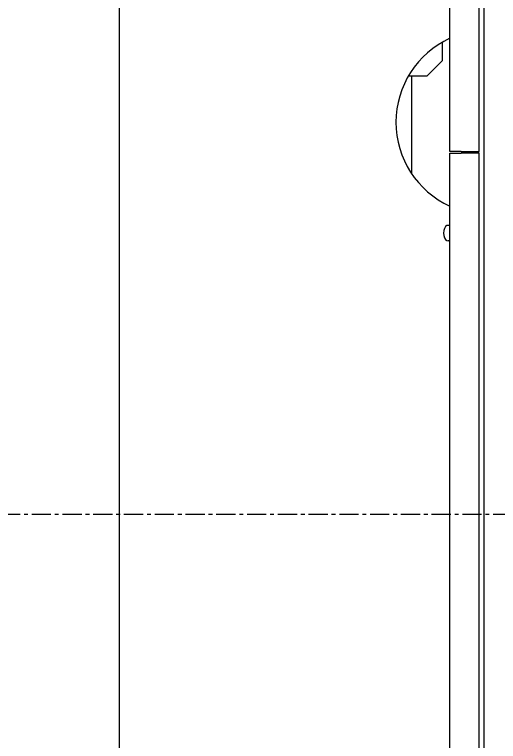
# Model space of a CAD drawing. Header units: millimetres. Extents: x 0 to 7722, y 0 to 5460.
# Drawn here: x 966.4 to 1123.7, y 3460.3 to 3696.5 of the extents above; entities that cross this region are included whole.
import ezdxf

# ---------------------------------------------------------------- set-up
doc = ezdxf.new("R2010")
doc.units = ezdxf.units.MM
doc.header["$LTSCALE"] = 5
doc.linetypes.add('CENTER', pattern=[2, 1.25, -0.25, 0.25, -0.25])
doc.layers.get('0').update_dxf_attribs({"linetype": 'CONTINUOUS'})
doc.layers.add('1', color=1, linetype='CENTER')

msp = doc.modelspace()

# ---------------------------------------------------------------- linework, layer by layer
for p, q in [((1107.931, 3651.983), (1107.931, 3768.983)), ((1117.431, 3651.983), (1117.431, 3769.483)), ((1119.031, 3767.883), (1119.031, 3300.083)), ((1000.431, 3736.483), (1000.431, 3331.483)), ((1105.431, 3687.464), (1105.431, 3681.483)), ((1105.431, 3681.483), (1100.431, 3676.483)), ((1100.431, 3676.483), (1094.45, 3676.483)), ((1095.431, 3676.483), (1095.431, 3644.9)), ((1111.58, 3651.983), (1107.931, 3651.983)), ((1111.58, 3651.983), (1114.391, 3651.983)), ((1112.931, 3651.483), (1112.931, 3651.983)), ((1114.391, 3651.983), (1117.431, 3651.983)), ((1115.531, 3651.483), (1115.531, 3651.983)), ((1107.931, 3651.483), (1111.58, 3651.483)), ((1107.931, 3331.483), (1107.931, 3651.483)), ((1114.391, 3651.483), (1111.58, 3651.483)), ((1117.431, 3651.483), (1114.391, 3651.483)), ((1117.431, 3331.483), (1117.431, 3651.483)), ((1107.931, 3627.983), (1107.387, 3627.983)), ((1107.931, 3622.983), (1107.387, 3622.983))]:
    msp.add_line(p, q)
msp.add_arc((1120.431, 3661.483), 30, 114.62432, 245.37568)
msp.add_ellipse((1107.387, 3625.483), major_axis=(0, -2.5), ratio=0.5877853, start_param=2.7626254, end_param=6.6621525)
at = {"layer": '1'}
msp.add_line((2438.264, 3533.983), (760.753, 3533.983), dxfattribs=at)

doc.saveas('drawing.dxf')
